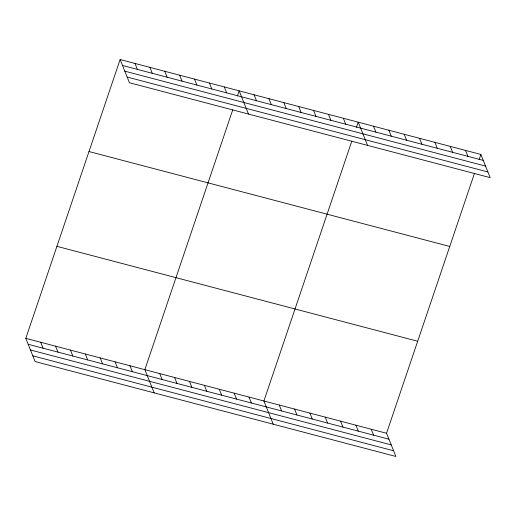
<?xml version="1.0" encoding="UTF-8"?>
<svg xmlns="http://www.w3.org/2000/svg" width="516" height="516" viewBox="0 0 516 516"><rect width="100%" height="100%" fill="white"/><g stroke="black" fill="none" stroke-linecap="round" stroke-linejoin="round"><path stroke-width="0.77" d="M474.449 173.434L386.548 433.259L395.882 456.467L35.127 361.555L25.8 338.348L120.118 59.533L480.873 154.445L490.2 177.652L129.452 82.741L120.118 59.533M232.748 109.844L144.848 369.669L154.174 392.876M237.437 95.97L239.166 90.855L248.499 114.062M351.796 141.165L263.895 400.99L273.222 424.197M356.485 127.291L358.214 122.176L367.547 145.383M479.145 159.56L480.873 154.445M122.505 65.474L483.26 160.386M124.801 71.169L485.55 166.088M127.162 77.045L487.91 171.957M88.997 151.543L449.746 246.455M56.928 246.338L417.676 341.25M25.8 338.348L386.548 433.259M28.187 344.282L388.935 439.193M30.476 349.983L391.231 444.895M32.837 355.853L393.585 450.765M465.542 150.414L467.928 156.354M450.21 146.383L452.597 152.317M434.878 142.345L437.265 148.286M419.547 138.314L421.933 144.248M404.215 134.283L406.602 140.217M388.877 130.245L391.27 136.185M373.545 126.214L375.932 132.148M343.333 118.261L345.72 124.201M328.453 114.346L330.84 120.286M313.573 110.43L315.96 116.371M298.693 106.515L301.08 112.456M283.813 102.6L286.199 108.541M268.933 98.685L271.319 104.625M254.053 94.77L256.439 100.71M371.217 429.222L373.603 435.162M224.286 86.94L226.672 92.88M355.885 425.19L358.272 431.131M209.406 83.024L211.792 88.965M340.554 421.159L342.94 427.093M194.526 79.109L196.912 85.05M325.222 417.122L327.608 423.062M179.645 75.194L182.032 81.135M309.89 413.09L312.277 419.024M164.765 71.279L167.152 77.219M294.559 409.059L296.945 414.993M149.885 67.364L152.272 73.304M279.227 405.021L281.613 410.962M135.005 63.449L137.391 69.389M249.015 397.075L251.402 403.009M234.135 393.16L236.522 399.094M219.255 389.245L221.641 395.179M204.375 385.329L206.761 391.263M189.488 381.414L191.875 387.348M174.608 377.499L176.994 383.433M159.728 373.584L162.114 379.518M129.968 365.754L132.354 371.688M115.087 361.839L117.474 367.773M100.207 357.923L102.594 363.857M85.327 354.008L87.714 359.942M70.44 350.093L72.827 356.027M55.56 346.178L57.947 352.112M40.68 342.263L43.067 348.197"/></g></svg>
